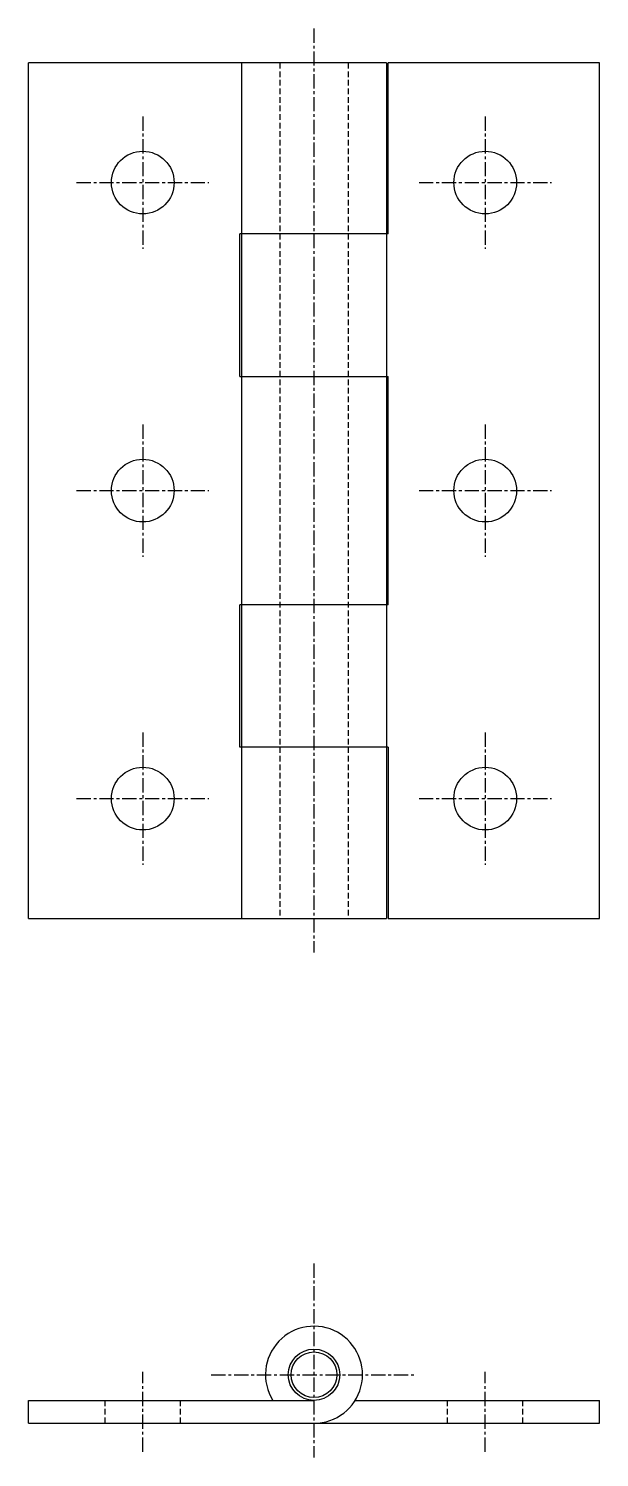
# Model space of a CAD drawing. Extents: x -25 to 25, y -47 to 78.
import ezdxf

# ---------------------------------------------------------------- set-up
doc = ezdxf.new("R2010")
doc.units = 0
doc.linetypes.add('CENTER', pattern=[2, 1.25, -0.25, 0.25, -0.25])
doc.linetypes.add('DASHED', pattern=[0.75, 0.5, -0.25])
doc.layers.get('0').update_dxf_attribs({"linetype": 'CONTINUOUS'})
doc.layers.add('CENTER', color=1, linetype='CENTER')

msp = doc.modelspace()

# ---------------------------------------------------------------- linework, layer by layer
at = {"color": 7, "linetype": 'CONTINUOUS'}
for p, q in [((6.35, 75), (-25, 75)), ((-25, 0), (-25, 75)), ((-6.35, 75), (-6.35, 0)), ((6.35, 75), (6.35, 0)), ((6.5, 60), (6.5, 75)), ((25, 75), (6.5, 75)), ((25, 0), (25, 75)), ((-6.5, 47.5), (-6.5, 60)), ((6.5, 60), (-6.5, 60)), ((-6.5, 47.5), (6.5, 47.5)), ((6.5, 27.5), (6.5, 47.5)), ((6.5, 27.5), (-6.5, 27.5)), ((-6.5, 15), (-6.5, 27.5)), ((6.5, 15), (-6.5, 15)), ((6.5, 15), (6.5, 0)), ((-25, 0), (6.35, 0)), ((6.5, 0), (25, 0)), ((-25, -42.25), (0, -42.25)), ((-25, -44.25), (-25, -42.25)), ((3.61, -42.25), (25, -42.25)), ((25, -44.25), (25, -42.25)), ((-25, -44.25), (25, -44.25))]:
    msp.add_line(p, q, dxfattribs=at)
at = {"color": 3, "linetype": 'DASHED'}
for p, q in [((-3, 75), (-3, 0)), ((3, 75), (3, 0)), ((-18.3, -44.25), (-18.3, -42.25)), ((-11.7, -44.25), (-11.7, -42.25)), ((11.7, -44.25), (11.7, -42.25)), ((18.3, -44.25), (18.3, -42.25))]:
    msp.add_line(p, q, dxfattribs=at)
at = {"color": 7, "linetype": 'CONTINUOUS'}
for centre, radius in [((-15, 64.5), 2.75), ((15, 64.5), 2.75), ((-15, 37.5), 2.75), ((15, 37.5), 2.75), ((-15, 10.5), 2.75), ((15, 10.5), 2.75), ((0, -40), 2.25), ((0, -40), 2)]:
    msp.add_circle(centre, radius, dxfattribs=at)
msp.add_arc((0, -40), 4.25, 270, 211.9657, dxfattribs=at)
at = {"layer": 'CENTER', "color": 1, "linetype": 'CENTER'}
for p, q in [((0, 78), (0, -3)), ((-15, 70.3), (-15, 58.7)), ((15, 70.3), (15, 58.7)), ((-20.8, 64.5), (-9.2, 64.5)), ((9.2, 64.5), (20.8, 64.5)), ((-15, 43.3), (-15, 31.7)), ((15, 43.3), (15, 31.7)), ((-20.8, 37.5), (-9.2, 37.5)), ((9.2, 37.5), (20.8, 37.5)), ((-15, 16.3), (-15, 4.7)), ((15, 16.3), (15, 4.7)), ((-20.8, 10.5), (-9.2, 10.5)), ((9.2, 10.5), (20.8, 10.5)), ((0, -30.25), (0, -47.25)), ((-15, -46.75), (-15, -39.75)), ((-9, -40), (9, -40)), ((15, -46.75), (15, -39.75))]:
    msp.add_line(p, q, dxfattribs=at)

doc.saveas('drawing.dxf')
